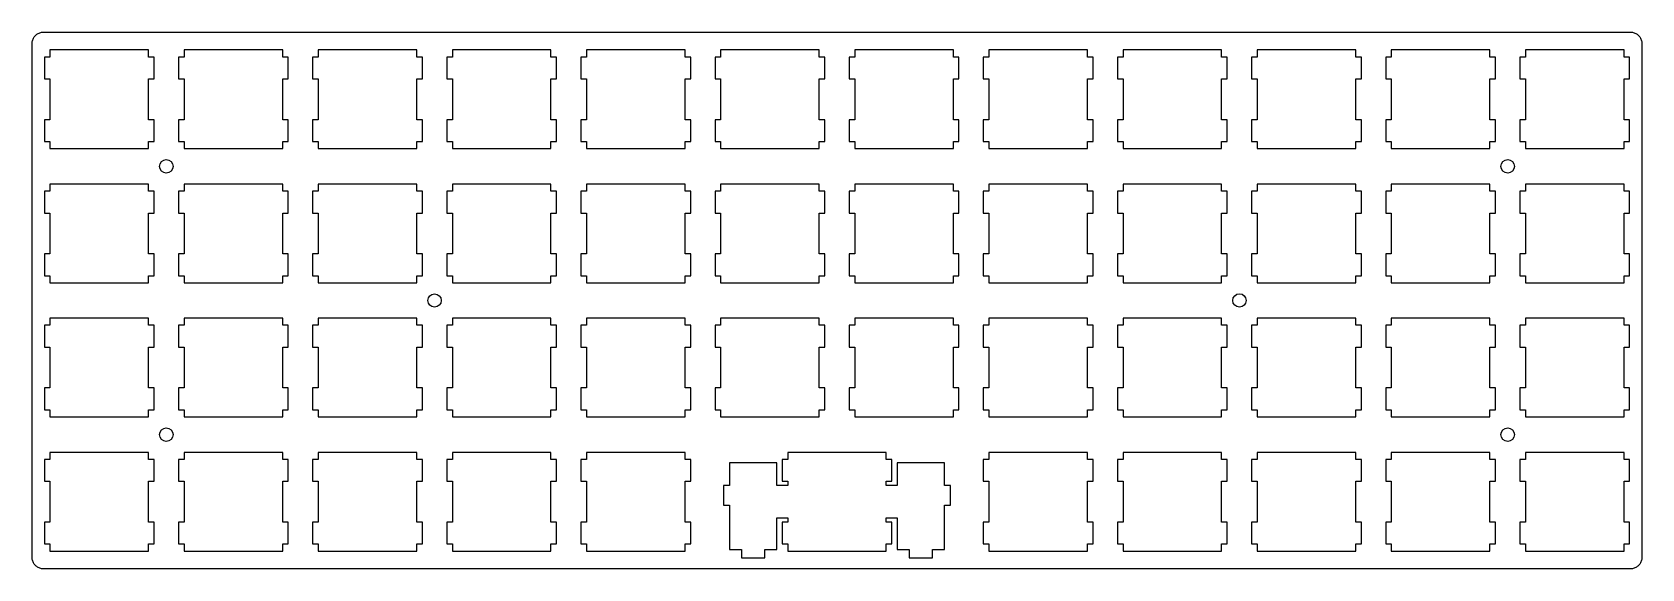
# Model space of a CAD drawing. Extents: x 0 to 229, y 0 to 76.
import ezdxf

# ---------------------------------------------------------------- set-up
doc = ezdxf.new("R2010")
doc.units = 0
doc.layers.get('0').update_dxf_attribs({"linetype": 'CONTINUOUS'})

msp = doc.modelspace()

# ---------------------------------------------------------------- linework, layer by layer
at = {"color": 0}
for p, q in [((0.172255, 75.3607), (0.214974, 75.4779)), ((0.214974, 75.4779), (0.268718, 75.5908)), ((0.268718, 75.5908), (0.327973, 75.6998)), ((0.327973, 75.6998), (0.398254, 75.8031)), ((0.398254, 75.8031), (0.475424, 75.9008)), ((0.475424, 75.9008), (0.559484, 75.9933)), ((0.559484, 75.9933), (0.651813, 76.0772)), ((0.651813, 76.0772), (0.749653, 76.1545)), ((0.749653, 76.1545), (0.853006, 76.2247)), ((0.853006, 76.2247), (0.96187, 76.284)), ((0.96187, 76.284), (1.07487, 76.3379)), ((1.07487, 76.3379), (1.192, 76.3806)), ((1.192, 76.3806), (1.31189, 76.4148)), ((1.31189, 76.4148), (1.43454, 76.4385)), ((1.43454, 76.4385), (1.55718, 76.4536)), ((1.55718, 76.4536), (1.68258, 76.4575)), ((1.68258, 76.4575), (227.109, 76.4575)), ((227.109, 76.4575), (227.233, 76.4536)), ((227.233, 76.4536), (227.357, 76.4385)), ((227.357, 76.4385), (227.48, 76.4148)), ((227.48, 76.4148), (227.6, 76.3806)), ((227.6, 76.3806), (227.717, 76.3379)), ((227.717, 76.3379), (227.83, 76.284)), ((227.83, 76.284), (227.939, 76.2247)), ((227.939, 76.2247), (228.042, 76.1545)), ((228.042, 76.1545), (228.14, 76.0772)), ((228.14, 76.0772), (228.232, 75.9933)), ((228.232, 75.9933), (228.316, 75.9008)), ((228.316, 75.9008), (228.392, 75.8031)), ((228.392, 75.8031), (228.462, 75.6998)), ((228.462, 75.6998), (228.523, 75.5908)), ((228.523, 75.5908), (228.575, 75.4779)), ((228.575, 75.4779), (228.618, 75.3607)), ((0.095085, 74.87), (0.099219, 74.9956)), ((0.095085, 1.84381), (0.095085, 74.87)), ((0.099219, 74.9956), (0.114377, 75.1184)), ((0.114377, 75.1184), (0.137804, 75.2408)), ((0.137804, 75.2408), (0.172255, 75.3607)), ((2.62103, 73.9316), (2.62103, 72.9326)), ((16.6205, 73.9316), (2.62103, 73.9316)), ((16.6205, 72.9326), (16.6205, 73.9316)), ((21.671, 73.9316), (21.671, 72.9326)), ((35.6704, 73.9316), (21.671, 73.9316)), ((35.6704, 72.9326), (35.6704, 73.9316)), ((40.7211, 73.9316), (40.7211, 72.9326)), ((54.7204, 73.9316), (40.7211, 73.9316)), ((54.7204, 72.9326), (54.7204, 73.9316)), ((59.7711, 73.9316), (59.7711, 72.9326)), ((73.7704, 73.9316), (59.7711, 73.9316)), ((73.7704, 72.9326), (73.7704, 73.9316)), ((78.8211, 73.9316), (78.8211, 72.9326)), ((92.8204, 73.9316), (78.8211, 73.9316)), ((92.8204, 72.9326), (92.8204, 73.9316)), ((97.8697, 73.9316), (97.8697, 72.9326)), ((111.869, 73.9316), (97.8697, 73.9316)), ((111.869, 72.9326), (111.869, 73.9316)), ((116.92, 73.9316), (116.92, 72.9326)), ((130.92, 73.9316), (116.92, 73.9316)), ((130.92, 72.9326), (130.92, 73.9316)), ((135.971, 73.9316), (135.971, 72.9326)), ((149.97, 73.9316), (135.971, 73.9316)), ((149.97, 72.9326), (149.97, 73.9316)), ((155.021, 73.9316), (155.021, 72.9326)), ((169.02, 73.9316), (155.021, 73.9316)), ((169.02, 72.9326), (169.02, 73.9316)), ((174.071, 73.9316), (174.071, 72.9326)), ((188.07, 73.9316), (174.071, 73.9316)), ((188.07, 72.9326), (188.07, 73.9316)), ((193.121, 73.9316), (193.121, 72.9326)), ((207.12, 73.9316), (193.121, 73.9316)), ((207.12, 72.9326), (207.12, 73.9316)), ((212.171, 73.9316), (212.171, 72.9326)), ((226.17, 73.9316), (212.171, 73.9316)), ((226.17, 72.9326), (226.17, 73.9316)), ((228.618, 75.3607), (228.652, 75.2408)), ((228.652, 75.2408), (228.677, 75.1184)), ((228.677, 75.1184), (228.691, 74.9956)), ((228.691, 74.9956), (228.696, 74.87)), ((228.696, 74.87), (228.696, 1.84381)), ((2.62103, 72.9326), (1.82039, 72.9326)), ((1.82039, 72.9326), (1.82039, 69.832)), ((17.4212, 72.9326), (16.6205, 72.9326)), ((17.4212, 69.832), (17.4212, 72.9326)), ((21.671, 72.9326), (20.8704, 72.9326)), ((20.8704, 72.9326), (20.8704, 69.832)), ((36.4712, 72.9326), (35.6704, 72.9326)), ((36.4712, 69.832), (36.4712, 72.9326)), ((40.7211, 72.9326), (39.9203, 72.9326)), ((39.9203, 72.9326), (39.9203, 69.832)), ((55.5212, 72.9326), (54.7204, 72.9326)), ((55.5212, 69.832), (55.5212, 72.9326)), ((59.7711, 72.9326), (58.9703, 72.9326)), ((58.9703, 72.9326), (58.9703, 69.832)), ((74.5712, 72.9326), (73.7704, 72.9326)), ((74.5712, 69.832), (74.5712, 72.9326)), ((78.8211, 72.9326), (78.0203, 72.9326)), ((78.0203, 72.9326), (78.0203, 69.832)), ((93.6198, 72.9326), (92.8204, 72.9326)), ((93.6198, 69.832), (93.6198, 72.9326)), ((97.8697, 72.9326), (97.0703, 72.9326)), ((97.0703, 72.9326), (97.0703, 69.832)), ((112.67, 72.9326), (111.869, 72.9326)), ((112.67, 69.832), (112.67, 72.9326)), ((116.92, 72.9326), (116.119, 72.9326)), ((116.119, 72.9326), (116.119, 69.832)), ((131.721, 72.9326), (130.92, 72.9326)), ((131.721, 69.832), (131.721, 72.9326)), ((135.971, 72.9326), (135.17, 72.9326)), ((135.17, 72.9326), (135.17, 69.832)), ((150.771, 72.9326), (149.97, 72.9326)), ((150.771, 69.832), (150.771, 72.9326)), ((155.021, 72.9326), (154.22, 72.9326)), ((154.22, 72.9326), (154.22, 69.832)), ((169.821, 72.9326), (169.02, 72.9326)), ((169.821, 69.832), (169.821, 72.9326)), ((174.071, 72.9326), (173.27, 72.9326)), ((173.27, 72.9326), (173.27, 69.832)), ((188.871, 72.9326), (188.07, 72.9326)), ((188.871, 69.832), (188.871, 72.9326)), ((193.121, 72.9326), (192.32, 72.9326)), ((192.32, 72.9326), (192.32, 69.832)), ((207.921, 72.9326), (207.12, 72.9326)), ((207.921, 69.832), (207.921, 72.9326)), ((212.171, 72.9326), (211.37, 72.9326)), ((211.37, 72.9326), (211.37, 69.832)), ((226.971, 72.9326), (226.17, 72.9326)), ((226.971, 69.832), (226.971, 72.9326)), ((1.82039, 69.832), (2.62103, 69.832)), ((2.62103, 69.832), (2.62103, 64.032)), ((16.6205, 64.032), (16.6205, 69.832)), ((16.6205, 69.832), (17.4212, 69.832)), ((20.8704, 69.832), (21.671, 69.832)), ((21.671, 69.832), (21.671, 64.032)), ((35.6704, 64.032), (35.6704, 69.832)), ((35.6704, 69.832), (36.4712, 69.832)), ((39.9203, 69.832), (40.7211, 69.832)), ((40.7211, 69.832), (40.7211, 64.032)), ((54.7204, 64.032), (54.7204, 69.832)), ((54.7204, 69.832), (55.5212, 69.832)), ((58.9703, 69.832), (59.7711, 69.832)), ((59.7711, 69.832), (59.7711, 64.032)), ((73.7704, 64.032), (73.7704, 69.832)), ((73.7704, 69.832), (74.5712, 69.832)), ((78.0203, 69.832), (78.8211, 69.832)), ((78.8211, 69.832), (78.8211, 64.032)), ((92.8204, 64.032), (92.8204, 69.832)), ((92.8204, 69.832), (93.6198, 69.832)), ((97.0703, 69.832), (97.8697, 69.832)), ((97.8697, 69.832), (97.8697, 64.032)), ((111.869, 64.032), (111.869, 69.832)), ((111.869, 69.832), (112.67, 69.832)), ((116.119, 69.832), (116.92, 69.832)), ((116.92, 69.832), (116.92, 64.032)), ((130.92, 64.032), (130.92, 69.832)), ((130.92, 69.832), (131.721, 69.832)), ((135.17, 69.832), (135.971, 69.832)), ((135.971, 69.832), (135.971, 64.032)), ((149.97, 64.032), (149.97, 69.832)), ((149.97, 69.832), (150.771, 69.832)), ((154.22, 69.832), (155.021, 69.832)), ((155.021, 69.832), (155.021, 64.032)), ((169.02, 64.032), (169.02, 69.832)), ((169.02, 69.832), (169.821, 69.832)), ((173.27, 69.832), (174.071, 69.832)), ((174.071, 69.832), (174.071, 64.032)), ((188.07, 64.032), (188.07, 69.832)), ((188.07, 69.832), (188.871, 69.832)), ((192.32, 69.832), (193.121, 69.832)), ((193.121, 69.832), (193.121, 64.032)), ((207.12, 64.032), (207.12, 69.832)), ((207.12, 69.832), (207.921, 69.832)), ((211.37, 69.832), (212.171, 69.832)), ((212.171, 69.832), (212.171, 64.032)), ((226.17, 64.032), (226.17, 69.832)), ((226.17, 69.832), (226.971, 69.832)), ((2.62103, 64.032), (1.82039, 64.032)), ((1.82039, 64.032), (1.82039, 60.9328)), ((17.4212, 64.032), (16.6205, 64.032)), ((17.4212, 60.9328), (17.4212, 64.032)), ((21.671, 64.032), (20.8704, 64.032)), ((20.8704, 64.032), (20.8704, 60.9328)), ((36.4712, 64.032), (35.6704, 64.032)), ((36.4712, 60.9328), (36.4712, 64.032)), ((40.7211, 64.032), (39.9203, 64.032)), ((39.9203, 64.032), (39.9203, 60.9328)), ((55.5212, 64.032), (54.7204, 64.032)), ((55.5212, 60.9328), (55.5212, 64.032)), ((59.7711, 64.032), (58.9703, 64.032)), ((58.9703, 64.032), (58.9703, 60.9328)), ((74.5712, 64.032), (73.7704, 64.032)), ((74.5712, 60.9328), (74.5712, 64.032)), ((78.8211, 64.032), (78.0203, 64.032)), ((78.0203, 64.032), (78.0203, 60.9328)), ((93.6198, 64.032), (92.8204, 64.032)), ((93.6198, 60.9328), (93.6198, 64.032)), ((97.8697, 64.032), (97.0703, 64.032)), ((97.0703, 64.032), (97.0703, 60.9328)), ((112.67, 64.032), (111.869, 64.032)), ((112.67, 60.9328), (112.67, 64.032)), ((116.92, 64.032), (116.119, 64.032)), ((116.119, 64.032), (116.119, 60.9328)), ((131.721, 64.032), (130.92, 64.032)), ((131.721, 60.9328), (131.721, 64.032)), ((135.971, 64.032), (135.17, 64.032)), ((135.17, 64.032), (135.17, 60.9328)), ((150.771, 64.032), (149.97, 64.032)), ((150.771, 60.9328), (150.771, 64.032)), ((155.021, 64.032), (154.22, 64.032)), ((154.22, 64.032), (154.22, 60.9328)), ((169.821, 64.032), (169.02, 64.032)), ((169.821, 60.9328), (169.821, 64.032)), ((174.071, 64.032), (173.27, 64.032)), ((173.27, 64.032), (173.27, 60.9328)), ((188.871, 64.032), (188.07, 64.032)), ((188.871, 60.9328), (188.871, 64.032)), ((193.121, 64.032), (192.32, 64.032)), ((192.32, 64.032), (192.32, 60.9328)), ((207.921, 64.032), (207.12, 64.032)), ((207.921, 60.9328), (207.921, 64.032)), ((212.171, 64.032), (211.37, 64.032)), ((211.37, 64.032), (211.37, 60.9328)), ((226.971, 64.032), (226.17, 64.032)), ((226.971, 60.9328), (226.971, 64.032)), ((1.82039, 60.9328), (2.62103, 60.9328)), ((2.62103, 60.9328), (2.62103, 59.9324)), ((2.62103, 59.9324), (16.6205, 59.9324)), ((16.6205, 59.9324), (16.6205, 60.9328)), ((16.6205, 60.9328), (17.4212, 60.9328)), ((20.8704, 60.9328), (21.671, 60.9328)), ((21.671, 60.9328), (21.671, 59.9324)), ((21.671, 59.9324), (35.6704, 59.9324)), ((35.6704, 59.9324), (35.6704, 60.9328)), ((35.6704, 60.9328), (36.4712, 60.9328)), ((39.9203, 60.9328), (40.7211, 60.9328)), ((40.7211, 60.9328), (40.7211, 59.9324)), ((40.7211, 59.9324), (54.7204, 59.9324)), ((54.7204, 59.9324), (54.7204, 60.9328)), ((54.7204, 60.9328), (55.5212, 60.9328)), ((58.9703, 60.9328), (59.7711, 60.9328)), ((59.7711, 60.9328), (59.7711, 59.9324)), ((59.7711, 59.9324), (73.7704, 59.9324)), ((73.7704, 59.9324), (73.7704, 60.9328)), ((73.7704, 60.9328), (74.5712, 60.9328)), ((78.0203, 60.9328), (78.8211, 60.9328)), ((78.8211, 60.9328), (78.8211, 59.9324)), ((78.8211, 59.9324), (92.8204, 59.9324)), ((92.8204, 59.9324), (92.8204, 60.9328)), ((92.8204, 60.9328), (93.6198, 60.9328)), ((97.0703, 60.9328), (97.8697, 60.9328)), ((97.8697, 60.9328), (97.8697, 59.9324)), ((97.8697, 59.9324), (111.869, 59.9324)), ((111.869, 59.9324), (111.869, 60.9328)), ((111.869, 60.9328), (112.67, 60.9328)), ((116.119, 60.9328), (116.92, 60.9328)), ((116.92, 60.9328), (116.92, 59.9324)), ((116.92, 59.9324), (130.92, 59.9324)), ((130.92, 59.9324), (130.92, 60.9328)), ((130.92, 60.9328), (131.721, 60.9328)), ((135.17, 60.9328), (135.971, 60.9328)), ((135.971, 60.9328), (135.971, 59.9324)), ((135.971, 59.9324), (149.97, 59.9324)), ((149.97, 59.9324), (149.97, 60.9328)), ((149.97, 60.9328), (150.771, 60.9328)), ((154.22, 60.9328), (155.021, 60.9328)), ((155.021, 60.9328), (155.021, 59.9324)), ((155.021, 59.9324), (169.02, 59.9324)), ((169.02, 59.9324), (169.02, 60.9328)), ((169.02, 60.9328), (169.821, 60.9328)), ((173.27, 60.9328), (174.071, 60.9328)), ((174.071, 60.9328), (174.071, 59.9324)), ((174.071, 59.9324), (188.07, 59.9324)), ((188.07, 59.9324), (188.07, 60.9328)), ((188.07, 60.9328), (188.871, 60.9328)), ((192.32, 60.9328), (193.121, 60.9328)), ((193.121, 60.9328), (193.121, 59.9324)), ((193.121, 59.9324), (207.12, 59.9324)), ((207.12, 59.9324), (207.12, 60.9328)), ((207.12, 60.9328), (207.921, 60.9328)), ((211.37, 60.9328), (212.171, 60.9328)), ((212.171, 60.9328), (212.171, 59.9324)), ((212.171, 59.9324), (226.17, 59.9324)), ((226.17, 59.9324), (226.17, 60.9328)), ((226.17, 60.9328), (226.971, 60.9328)), ((2.62103, 54.8816), (2.62103, 53.8826)), ((16.6205, 54.8816), (2.62103, 54.8816)), ((16.6205, 53.8826), (16.6205, 54.8816)), ((21.671, 54.8816), (21.671, 53.8826)), ((35.6704, 54.8816), (21.671, 54.8816)), ((35.6704, 53.8826), (35.6704, 54.8816)), ((40.7211, 54.8816), (40.7211, 53.8826)), ((54.7204, 54.8816), (40.7211, 54.8816)), ((54.7204, 53.8826), (54.7204, 54.8816)), ((59.7711, 54.8816), (59.7711, 53.8826)), ((73.7704, 54.8816), (59.7711, 54.8816)), ((73.7704, 53.8826), (73.7704, 54.8816)), ((78.8211, 54.8816), (78.8211, 53.8826)), ((92.8204, 54.8816), (78.8211, 54.8816)), ((92.8204, 53.8826), (92.8204, 54.8816)), ((97.8697, 54.8816), (97.8697, 53.8826)), ((111.869, 54.8816), (97.8697, 54.8816)), ((111.869, 53.8826), (111.869, 54.8816)), ((116.92, 54.8816), (116.92, 53.8826)), ((130.92, 54.8816), (116.92, 54.8816)), ((130.92, 53.8826), (130.92, 54.8816)), ((135.971, 54.8816), (135.971, 53.8826)), ((149.97, 54.8816), (135.971, 54.8816)), ((149.97, 53.8826), (149.97, 54.8816)), ((155.021, 54.8816), (155.021, 53.8826)), ((169.02, 54.8816), (155.021, 54.8816)), ((169.02, 53.8826), (169.02, 54.8816)), ((174.071, 54.8816), (174.071, 53.8826)), ((188.07, 54.8816), (174.071, 54.8816)), ((188.07, 53.8826), (188.07, 54.8816)), ((193.121, 54.8816), (193.121, 53.8826)), ((207.12, 54.8816), (193.121, 54.8816)), ((207.12, 53.8826), (207.12, 54.8816)), ((212.171, 54.8816), (212.171, 53.8826)), ((226.17, 54.8816), (212.171, 54.8816)), ((226.17, 53.8826), (226.17, 54.8816)), ((2.62103, 53.8826), (1.82039, 53.8826)), ((1.82039, 53.8826), (1.82039, 50.782)), ((17.4212, 53.8826), (16.6205, 53.8826)), ((17.4212, 50.782), (17.4212, 53.8826)), ((21.671, 53.8826), (20.8704, 53.8826)), ((20.8704, 53.8826), (20.8704, 50.782)), ((36.4712, 53.8826), (35.6704, 53.8826)), ((36.4712, 50.782), (36.4712, 53.8826)), ((40.7211, 53.8826), (39.9203, 53.8826)), ((39.9203, 53.8826), (39.9203, 50.782)), ((55.5212, 53.8826), (54.7204, 53.8826)), ((55.5212, 50.782), (55.5212, 53.8826)), ((59.7711, 53.8826), (58.9703, 53.8826)), ((58.9703, 53.8826), (58.9703, 50.782)), ((74.5712, 53.8826), (73.7704, 53.8826)), ((74.5712, 50.782), (74.5712, 53.8826)), ((78.8211, 53.8826), (78.0203, 53.8826)), ((78.0203, 53.8826), (78.0203, 50.782)), ((93.6198, 53.8826), (92.8204, 53.8826)), ((93.6198, 50.782), (93.6198, 53.8826)), ((97.8697, 53.8826), (97.0703, 53.8826)), ((97.0703, 53.8826), (97.0703, 50.782)), ((112.67, 53.8826), (111.869, 53.8826)), ((112.67, 50.782), (112.67, 53.8826)), ((116.92, 53.8826), (116.119, 53.8826)), ((116.119, 53.8826), (116.119, 50.782)), ((131.721, 53.8826), (130.92, 53.8826)), ((131.721, 50.782), (131.721, 53.8826)), ((135.971, 53.8826), (135.17, 53.8826)), ((135.17, 53.8826), (135.17, 50.782)), ((150.771, 53.8826), (149.97, 53.8826)), ((150.771, 50.782), (150.771, 53.8826)), ((155.021, 53.8826), (154.22, 53.8826)), ((154.22, 53.8826), (154.22, 50.782)), ((169.821, 53.8826), (169.02, 53.8826)), ((169.821, 50.782), (169.821, 53.8826)), ((174.071, 53.8826), (173.27, 53.8826)), ((173.27, 53.8826), (173.27, 50.782)), ((188.871, 53.8826), (188.07, 53.8826)), ((188.871, 50.782), (188.871, 53.8826)), ((193.121, 53.8826), (192.32, 53.8826)), ((192.32, 53.8826), (192.32, 50.782)), ((207.921, 53.8826), (207.12, 53.8826)), ((207.921, 50.782), (207.921, 53.8826)), ((212.171, 53.8826), (211.37, 53.8826)), ((211.37, 53.8826), (211.37, 50.782)), ((226.971, 53.8826), (226.17, 53.8826)), ((226.971, 50.782), (226.971, 53.8826)), ((1.82039, 50.782), (2.62103, 50.782)), ((2.62103, 50.782), (2.62103, 44.982)), ((16.6205, 44.982), (16.6205, 50.782)), ((16.6205, 50.782), (17.4212, 50.782)), ((20.8704, 50.782), (21.671, 50.782)), ((21.671, 50.782), (21.671, 44.982)), ((35.6704, 44.982), (35.6704, 50.782)), ((35.6704, 50.782), (36.4712, 50.782)), ((39.9203, 50.782), (40.7211, 50.782)), ((40.7211, 50.782), (40.7211, 44.982)), ((54.7204, 44.982), (54.7204, 50.782)), ((54.7204, 50.782), (55.5212, 50.782)), ((58.9703, 50.782), (59.7711, 50.782)), ((59.7711, 50.782), (59.7711, 44.982)), ((73.7704, 44.982), (73.7704, 50.782)), ((73.7704, 50.782), (74.5712, 50.782)), ((78.0203, 50.782), (78.8211, 50.782)), ((78.8211, 50.782), (78.8211, 44.982)), ((92.8204, 44.982), (92.8204, 50.782)), ((92.8204, 50.782), (93.6198, 50.782)), ((97.0703, 50.782), (97.8697, 50.782)), ((97.8697, 50.782), (97.8697, 44.982)), ((111.869, 44.982), (111.869, 50.782)), ((111.869, 50.782), (112.67, 50.782)), ((116.119, 50.782), (116.92, 50.782)), ((116.92, 50.782), (116.92, 44.982)), ((130.92, 44.982), (130.92, 50.782)), ((130.92, 50.782), (131.721, 50.782)), ((135.17, 50.782), (135.971, 50.782)), ((135.971, 50.782), (135.971, 44.982)), ((149.97, 44.982), (149.97, 50.782)), ((149.97, 50.782), (150.771, 50.782)), ((154.22, 50.782), (155.021, 50.782)), ((155.021, 50.782), (155.021, 44.982)), ((169.02, 44.982), (169.02, 50.782)), ((169.02, 50.782), (169.821, 50.782)), ((173.27, 50.782), (174.071, 50.782)), ((174.071, 50.782), (174.071, 44.982)), ((188.07, 44.982), (188.07, 50.782)), ((188.07, 50.782), (188.871, 50.782)), ((192.32, 50.782), (193.121, 50.782)), ((193.121, 50.782), (193.121, 44.982)), ((207.12, 44.982), (207.12, 50.782)), ((207.12, 50.782), (207.921, 50.782)), ((211.37, 50.782), (212.171, 50.782)), ((212.171, 50.782), (212.171, 44.982)), ((226.17, 44.982), (226.17, 50.782)), ((226.17, 50.782), (226.971, 50.782)), ((2.62103, 44.982), (1.82039, 44.982)), ((1.82039, 44.982), (1.82039, 41.8828)), ((17.4212, 44.982), (16.6205, 44.982)), ((17.4212, 41.8828), (17.4212, 44.982)), ((21.671, 44.982), (20.8704, 44.982)), ((20.8704, 44.982), (20.8704, 41.8828)), ((36.4712, 44.982), (35.6704, 44.982)), ((36.4712, 41.8828), (36.4712, 44.982)), ((40.7211, 44.982), (39.9203, 44.982)), ((39.9203, 44.982), (39.9203, 41.8828)), ((55.5212, 44.982), (54.7204, 44.982)), ((55.5212, 41.8828), (55.5212, 44.982)), ((59.7711, 44.982), (58.9703, 44.982)), ((58.9703, 44.982), (58.9703, 41.8828)), ((74.5712, 44.982), (73.7704, 44.982)), ((74.5712, 41.8828), (74.5712, 44.982)), ((78.8211, 44.982), (78.0203, 44.982)), ((78.0203, 44.982), (78.0203, 41.8828)), ((93.6198, 44.982), (92.8204, 44.982)), ((93.6198, 41.8828), (93.6198, 44.982)), ((97.8697, 44.982), (97.0703, 44.982)), ((97.0703, 44.982), (97.0703, 41.8828)), ((112.67, 44.982), (111.869, 44.982)), ((112.67, 41.8828), (112.67, 44.982)), ((116.92, 44.982), (116.119, 44.982)), ((116.119, 44.982), (116.119, 41.8828)), ((131.721, 44.982), (130.92, 44.982)), ((131.721, 41.8828), (131.721, 44.982)), ((135.971, 44.982), (135.17, 44.982)), ((135.17, 44.982), (135.17, 41.8828)), ((150.771, 44.982), (149.97, 44.982)), ((150.771, 41.8828), (150.771, 44.982)), ((155.021, 44.982), (154.22, 44.982)), ((154.22, 44.982), (154.22, 41.8828)), ((169.821, 44.982), (169.02, 44.982)), ((169.821, 41.8828), (169.821, 44.982)), ((174.071, 44.982), (173.27, 44.982)), ((173.27, 44.982), (173.27, 41.8828)), ((188.871, 44.982), (188.07, 44.982)), ((188.871, 41.8828), (188.871, 44.982)), ((193.121, 44.982), (192.32, 44.982)), ((192.32, 44.982), (192.32, 41.8828)), ((207.921, 44.982), (207.12, 44.982)), ((207.921, 41.8828), (207.921, 44.982)), ((212.171, 44.982), (211.37, 44.982)), ((211.37, 44.982), (211.37, 41.8828)), ((226.971, 44.982), (226.17, 44.982)), ((226.971, 41.8828), (226.971, 44.982)), ((1.82039, 41.8828), (2.62103, 41.8828)), ((2.62103, 41.8828), (2.62103, 40.8824)), ((16.6205, 40.8824), (16.6205, 41.8828)), ((16.6205, 41.8828), (17.4212, 41.8828)), ((20.8704, 41.8828), (21.671, 41.8828)), ((21.671, 41.8828), (21.671, 40.8824)), ((35.6704, 40.8824), (35.6704, 41.8828)), ((35.6704, 41.8828), (36.4712, 41.8828)), ((39.9203, 41.8828), (40.7211, 41.8828)), ((40.7211, 41.8828), (40.7211, 40.8824)), ((54.7204, 40.8824), (54.7204, 41.8828)), ((54.7204, 41.8828), (55.5212, 41.8828)), ((58.9703, 41.8828), (59.7711, 41.8828)), ((59.7711, 41.8828), (59.7711, 40.8824)), ((73.7704, 40.8824), (73.7704, 41.8828)), ((73.7704, 41.8828), (74.5712, 41.8828)), ((78.0203, 41.8828), (78.8211, 41.8828)), ((78.8211, 41.8828), (78.8211, 40.8824)), ((92.8204, 40.8824), (92.8204, 41.8828)), ((92.8204, 41.8828), (93.6198, 41.8828)), ((97.0703, 41.8828), (97.8697, 41.8828)), ((97.8697, 41.8828), (97.8697, 40.8824)), ((111.869, 40.8824), (111.869, 41.8828)), ((111.869, 41.8828), (112.67, 41.8828)), ((116.119, 41.8828), (116.92, 41.8828)), ((116.92, 41.8828), (116.92, 40.8824)), ((130.92, 40.8824), (130.92, 41.8828)), ((130.92, 41.8828), (131.721, 41.8828)), ((135.17, 41.8828), (135.971, 41.8828)), ((135.971, 41.8828), (135.971, 40.8824)), ((149.97, 40.8824), (149.97, 41.8828)), ((149.97, 41.8828), (150.771, 41.8828)), ((154.22, 41.8828), (155.021, 41.8828)), ((155.021, 41.8828), (155.021, 40.8824)), ((169.02, 40.8824), (169.02, 41.8828)), ((169.02, 41.8828), (169.821, 41.8828)), ((173.27, 41.8828), (174.071, 41.8828)), ((174.071, 41.8828), (174.071, 40.8824)), ((188.07, 40.8824), (188.07, 41.8828)), ((188.07, 41.8828), (188.871, 41.8828)), ((192.32, 41.8828), (193.121, 41.8828)), ((193.121, 41.8828), (193.121, 40.8824)), ((207.12, 40.8824), (207.12, 41.8828)), ((207.12, 41.8828), (207.921, 41.8828)), ((211.37, 41.8828), (212.171, 41.8828)), ((212.171, 41.8828), (212.171, 40.8824)), ((226.17, 40.8824), (226.17, 41.8828)), ((226.17, 41.8828), (226.971, 41.8828)), ((2.62103, 40.8824), (16.6205, 40.8824)), ((21.671, 40.8824), (35.6704, 40.8824)), ((40.7211, 40.8824), (54.7204, 40.8824)), ((59.7711, 40.8824), (73.7704, 40.8824)), ((78.8211, 40.8824), (92.8204, 40.8824)), ((97.8697, 40.8824), (111.869, 40.8824)), ((116.92, 40.8824), (130.92, 40.8824)), ((135.971, 40.8824), (149.97, 40.8824)), ((155.021, 40.8824), (169.02, 40.8824)), ((174.071, 40.8824), (188.07, 40.8824)), ((193.121, 40.8824), (207.12, 40.8824)), ((212.171, 40.8824), (226.17, 40.8824)), ((2.62103, 34.8327), (1.82039, 34.8327)), ((1.82039, 34.8327), (1.82039, 31.7321)), ((2.62103, 35.8316), (2.62103, 34.8327)), ((16.6205, 35.8316), (2.62103, 35.8316)), ((16.6205, 34.8327), (16.6205, 35.8316)), ((17.4212, 34.8327), (16.6205, 34.8327)), ((17.4212, 31.7321), (17.4212, 34.8327)), ((21.671, 34.8327), (20.8704, 34.8327)), ((20.8704, 34.8327), (20.8704, 31.7321)), ((21.671, 35.8316), (21.671, 34.8327)), ((35.6704, 35.8316), (21.671, 35.8316)), ((35.6704, 34.8327), (35.6704, 35.8316)), ((36.4712, 34.8327), (35.6704, 34.8327)), ((36.4712, 31.7321), (36.4712, 34.8327)), ((40.7211, 34.8327), (39.9203, 34.8327)), ((39.9203, 34.8327), (39.9203, 31.7321)), ((40.7211, 35.8316), (40.7211, 34.8327)), ((54.7204, 35.8316), (40.7211, 35.8316)), ((54.7204, 34.8327), (54.7204, 35.8316)), ((55.5212, 34.8327), (54.7204, 34.8327)), ((55.5212, 31.7321), (55.5212, 34.8327)), ((59.7711, 34.8327), (58.9703, 34.8327)), ((58.9703, 34.8327), (58.9703, 31.7321)), ((59.7711, 35.8316), (59.7711, 34.8327)), ((73.7704, 35.8316), (59.7711, 35.8316)), ((73.7704, 34.8327), (73.7704, 35.8316)), ((74.5712, 34.8327), (73.7704, 34.8327)), ((74.5712, 31.7321), (74.5712, 34.8327)), ((78.8211, 34.8327), (78.0203, 34.8327)), ((78.0203, 34.8327), (78.0203, 31.7321)), ((78.8211, 35.8316), (78.8211, 34.8327)), ((92.8204, 35.8316), (78.8211, 35.8316)), ((92.8204, 34.8327), (92.8204, 35.8316)), ((93.6198, 34.8327), (92.8204, 34.8327)), ((93.6198, 31.7321), (93.6198, 34.8327)), ((97.8697, 34.8327), (97.0703, 34.8327)), ((97.0703, 34.8327), (97.0703, 31.7321)), ((97.8697, 35.8316), (97.8697, 34.8327)), ((111.869, 35.8316), (97.8697, 35.8316)), ((111.869, 34.8327), (111.869, 35.8316)), ((112.67, 34.8327), (111.869, 34.8327)), ((112.67, 31.7321), (112.67, 34.8327)), ((116.92, 34.8327), (116.119, 34.8327)), ((116.119, 34.8327), (116.119, 31.7321)), ((116.92, 35.8316), (116.92, 34.8327)), ((130.92, 35.8316), (116.92, 35.8316)), ((130.92, 34.8327), (130.92, 35.8316)), ((131.721, 34.8327), (130.92, 34.8327)), ((131.721, 31.7321), (131.721, 34.8327)), ((135.971, 34.8327), (135.17, 34.8327)), ((135.17, 34.8327), (135.17, 31.7321)), ((135.971, 35.8316), (135.971, 34.8327)), ((149.97, 35.8316), (135.971, 35.8316)), ((149.97, 34.8327), (149.97, 35.8316)), ((150.771, 34.8327), (149.97, 34.8327)), ((150.771, 31.7321), (150.771, 34.8327)), ((155.021, 34.8327), (154.22, 34.8327)), ((154.22, 34.8327), (154.22, 31.7321)), ((155.021, 35.8316), (155.021, 34.8327)), ((169.02, 35.8316), (155.021, 35.8316)), ((169.02, 34.8327), (169.02, 35.8316)), ((169.821, 34.8327), (169.02, 34.8327)), ((169.821, 31.7321), (169.821, 34.8327)), ((174.071, 34.8327), (173.27, 34.8327)), ((173.27, 34.8327), (173.27, 31.7321)), ((174.071, 35.8316), (174.071, 34.8327)), ((188.07, 35.8316), (174.071, 35.8316)), ((188.07, 34.8327), (188.07, 35.8316)), ((188.871, 34.8327), (188.07, 34.8327)), ((188.871, 31.7321), (188.871, 34.8327)), ((193.121, 34.8327), (192.32, 34.8327)), ((192.32, 34.8327), (192.32, 31.7321)), ((193.121, 35.8316), (193.121, 34.8327)), ((207.12, 35.8316), (193.121, 35.8316)), ((207.12, 34.8327), (207.12, 35.8316)), ((207.921, 34.8327), (207.12, 34.8327)), ((207.921, 31.7321), (207.921, 34.8327)), ((212.171, 34.8327), (211.37, 34.8327)), ((211.37, 34.8327), (211.37, 31.7321)), ((212.171, 35.8316), (212.171, 34.8327)), ((226.17, 35.8316), (212.171, 35.8316)), ((226.17, 34.8327), (226.17, 35.8316)), ((226.971, 34.8327), (226.17, 34.8327)), ((226.971, 31.7321), (226.971, 34.8327)), ((1.82039, 31.7321), (2.62103, 31.7321)), ((2.62103, 31.7321), (2.62103, 25.9319)), ((16.6205, 25.9319), (16.6205, 31.7321)), ((16.6205, 31.7321), (17.4212, 31.7321)), ((20.8704, 31.7321), (21.671, 31.7321)), ((21.671, 31.7321), (21.671, 25.9319)), ((35.6704, 25.9319), (35.6704, 31.7321)), ((35.6704, 31.7321), (36.4712, 31.7321)), ((39.9203, 31.7321), (40.7211, 31.7321)), ((40.7211, 31.7321), (40.7211, 25.9319)), ((54.7204, 25.9319), (54.7204, 31.7321)), ((54.7204, 31.7321), (55.5212, 31.7321)), ((58.9703, 31.7321), (59.7711, 31.7321)), ((59.7711, 31.7321), (59.7711, 25.9319)), ((73.7704, 25.9319), (73.7704, 31.7321)), ((73.7704, 31.7321), (74.5712, 31.7321)), ((78.0203, 31.7321), (78.8211, 31.7321)), ((78.8211, 31.7321), (78.8211, 25.9319)), ((92.8204, 25.9319), (92.8204, 31.7321)), ((92.8204, 31.7321), (93.6198, 31.7321)), ((97.0703, 31.7321), (97.8697, 31.7321)), ((97.8697, 31.7321), (97.8697, 25.9319)), ((111.869, 25.9319), (111.869, 31.7321)), ((111.869, 31.7321), (112.67, 31.7321)), ((116.119, 31.7321), (116.92, 31.7321)), ((116.92, 31.7321), (116.92, 25.9319)), ((130.92, 25.9319), (130.92, 31.7321)), ((130.92, 31.7321), (131.721, 31.7321)), ((135.17, 31.7321), (135.971, 31.7321)), ((135.971, 31.7321), (135.971, 25.9319)), ((149.97, 25.9319), (149.97, 31.7321)), ((149.97, 31.7321), (150.771, 31.7321)), ((154.22, 31.7321), (155.021, 31.7321)), ((155.021, 31.7321), (155.021, 25.9319)), ((169.02, 25.9319), (169.02, 31.7321)), ((169.02, 31.7321), (169.821, 31.7321)), ((173.27, 31.7321), (174.071, 31.7321)), ((174.071, 31.7321), (174.071, 25.9319)), ((188.07, 25.9319), (188.07, 31.7321)), ((188.07, 31.7321), (188.871, 31.7321)), ((192.32, 31.7321), (193.121, 31.7321)), ((193.121, 31.7321), (193.121, 25.9319)), ((207.12, 25.9319), (207.12, 31.7321)), ((207.12, 31.7321), (207.921, 31.7321)), ((211.37, 31.7321), (212.171, 31.7321)), ((212.171, 31.7321), (212.171, 25.9319)), ((226.17, 25.9319), (226.17, 31.7321)), ((226.17, 31.7321), (226.971, 31.7321)), ((2.62103, 25.9319), (1.82039, 25.9319)), ((1.82039, 25.9319), (1.82039, 22.8327)), ((17.4212, 25.9319), (16.6205, 25.9319)), ((17.4212, 22.8327), (17.4212, 25.9319)), ((21.671, 25.9319), (20.8704, 25.9319)), ((20.8704, 25.9319), (20.8704, 22.8327)), ((36.4712, 25.9319), (35.6704, 25.9319)), ((36.4712, 22.8327), (36.4712, 25.9319)), ((40.7211, 25.9319), (39.9203, 25.9319)), ((39.9203, 25.9319), (39.9203, 22.8327)), ((55.5212, 25.9319), (54.7204, 25.9319)), ((55.5212, 22.8327), (55.5212, 25.9319)), ((59.7711, 25.9319), (58.9703, 25.9319)), ((58.9703, 25.9319), (58.9703, 22.8327)), ((74.5712, 25.9319), (73.7704, 25.9319)), ((74.5712, 22.8327), (74.5712, 25.9319)), ((78.8211, 25.9319), (78.0203, 25.9319)), ((78.0203, 25.9319), (78.0203, 22.8327)), ((93.6198, 25.9319), (92.8204, 25.9319)), ((93.6198, 22.8327), (93.6198, 25.9319)), ((97.8697, 25.9319), (97.0703, 25.9319)), ((97.0703, 25.9319), (97.0703, 22.8327)), ((112.67, 25.9319), (111.869, 25.9319)), ((112.67, 22.8327), (112.67, 25.9319)), ((116.92, 25.9319), (116.119, 25.9319)), ((116.119, 25.9319), (116.119, 22.8327)), ((131.721, 25.9319), (130.92, 25.9319)), ((131.721, 22.8327), (131.721, 25.9319)), ((135.971, 25.9319), (135.17, 25.9319)), ((135.17, 25.9319), (135.17, 22.8327)), ((150.771, 25.9319), (149.97, 25.9319)), ((150.771, 22.8327), (150.771, 25.9319)), ((155.021, 25.9319), (154.22, 25.9319)), ((154.22, 25.9319), (154.22, 22.8327)), ((169.821, 25.9319), (169.02, 25.9319)), ((169.821, 22.8327), (169.821, 25.9319)), ((174.071, 25.9319), (173.27, 25.9319)), ((173.27, 25.9319), (173.27, 22.8327)), ((188.871, 25.9319), (188.07, 25.9319)), ((188.871, 22.8327), (188.871, 25.9319)), ((193.121, 25.9319), (192.32, 25.9319)), ((192.32, 25.9319), (192.32, 22.8327)), ((207.921, 25.9319), (207.12, 25.9319)), ((207.921, 22.8327), (207.921, 25.9319)), ((212.171, 25.9319), (211.37, 25.9319)), ((211.37, 25.9319), (211.37, 22.8327)), ((226.971, 25.9319), (226.17, 25.9319)), ((226.971, 22.8327), (226.971, 25.9319)), ((1.82039, 22.8327), (2.62103, 22.8327)), ((2.62103, 22.8327), (2.62103, 21.8323)), ((2.62103, 21.8323), (16.6205, 21.8323)), ((16.6205, 21.8323), (16.6205, 22.8327)), ((16.6205, 22.8327), (17.4212, 22.8327)), ((20.8704, 22.8327), (21.671, 22.8327)), ((21.671, 22.8327), (21.671, 21.8323)), ((21.671, 21.8323), (35.6704, 21.8323)), ((35.6704, 21.8323), (35.6704, 22.8327)), ((35.6704, 22.8327), (36.4712, 22.8327)), ((39.9203, 22.8327), (40.7211, 22.8327)), ((40.7211, 22.8327), (40.7211, 21.8323)), ((40.7211, 21.8323), (54.7204, 21.8323)), ((54.7204, 21.8323), (54.7204, 22.8327)), ((54.7204, 22.8327), (55.5212, 22.8327)), ((58.9703, 22.8327), (59.7711, 22.8327)), ((59.7711, 22.8327), (59.7711, 21.8323)), ((59.7711, 21.8323), (73.7704, 21.8323)), ((73.7704, 21.8323), (73.7704, 22.8327)), ((73.7704, 22.8327), (74.5712, 22.8327)), ((78.0203, 22.8327), (78.8211, 22.8327)), ((78.8211, 22.8327), (78.8211, 21.8323)), ((78.8211, 21.8323), (92.8204, 21.8323)), ((92.8204, 21.8323), (92.8204, 22.8327)), ((92.8204, 22.8327), (93.6198, 22.8327)), ((97.0703, 22.8327), (97.8697, 22.8327)), ((97.8697, 22.8327), (97.8697, 21.8323)), ((97.8697, 21.8323), (111.869, 21.8323)), ((111.869, 21.8323), (111.869, 22.8327)), ((111.869, 22.8327), (112.67, 22.8327)), ((116.119, 22.8327), (116.92, 22.8327)), ((116.92, 22.8327), (116.92, 21.8323)), ((116.92, 21.8323), (130.92, 21.8323)), ((130.92, 21.8323), (130.92, 22.8327)), ((130.92, 22.8327), (131.721, 22.8327)), ((135.17, 22.8327), (135.971, 22.8327)), ((135.971, 22.8327), (135.971, 21.8323)), ((135.971, 21.8323), (149.97, 21.8323)), ((149.97, 21.8323), (149.97, 22.8327)), ((149.97, 22.8327), (150.771, 22.8327)), ((154.22, 22.8327), (155.021, 22.8327)), ((155.021, 22.8327), (155.021, 21.8323)), ((155.021, 21.8323), (169.02, 21.8323)), ((169.02, 21.8323), (169.02, 22.8327)), ((169.02, 22.8327), (169.821, 22.8327)), ((173.27, 22.8327), (174.071, 22.8327)), ((174.071, 22.8327), (174.071, 21.8323)), ((174.071, 21.8323), (188.07, 21.8323)), ((188.07, 21.8323), (188.07, 22.8327)), ((188.07, 22.8327), (188.871, 22.8327)), ((192.32, 22.8327), (193.121, 22.8327)), ((193.121, 22.8327), (193.121, 21.8323)), ((193.121, 21.8323), (207.12, 21.8323)), ((207.12, 21.8323), (207.12, 22.8327)), ((207.12, 22.8327), (207.921, 22.8327)), ((211.37, 22.8327), (212.171, 22.8327)), ((212.171, 22.8327), (212.171, 21.8323)), ((212.171, 21.8323), (226.17, 21.8323)), ((226.17, 21.8323), (226.17, 22.8327)), ((226.17, 22.8327), (226.971, 22.8327)), ((2.62103, 16.7817), (2.62103, 15.7827)), ((16.6205, 16.7817), (2.62103, 16.7817)), ((16.6205, 15.7827), (16.6205, 16.7817)), ((21.671, 16.7817), (21.671, 15.7827)), ((35.6704, 16.7817), (21.671, 16.7817)), ((35.6704, 15.7827), (35.6704, 16.7817)), ((40.7211, 16.7817), (40.7211, 15.7827)), ((54.7204, 16.7817), (40.7211, 16.7817)), ((54.7204, 15.7827), (54.7204, 16.7817)), ((59.7711, 16.7817), (59.7711, 15.7827)), ((73.7704, 16.7817), (59.7711, 16.7817)), ((73.7704, 15.7827), (73.7704, 16.7817)), ((78.8211, 16.7817), (78.8211, 15.7827)), ((92.8204, 16.7817), (78.8211, 16.7817)), ((92.8204, 15.7827), (92.8204, 16.7817)), ((107.396, 16.7817), (107.396, 15.7827)), ((121.395, 16.7817), (107.396, 16.7817)), ((121.395, 15.7827), (121.395, 16.7817)), ((135.971, 16.7817), (135.971, 15.7827)), ((149.97, 16.7817), (135.971, 16.7817)), ((149.97, 15.7827), (149.97, 16.7817)), ((155.021, 16.7817), (155.021, 15.7827)), ((169.02, 16.7817), (155.021, 16.7817)), ((169.02, 15.7827), (169.02, 16.7817)), ((174.071, 16.7817), (174.071, 15.7827)), ((188.07, 16.7817), (174.071, 16.7817)), ((188.07, 15.7827), (188.07, 16.7817)), ((193.121, 16.7817), (193.121, 15.7827)), ((207.12, 16.7817), (193.121, 16.7817)), ((207.12, 15.7827), (207.12, 16.7817)), ((212.171, 16.7817), (212.171, 15.7827)), ((226.17, 16.7817), (212.171, 16.7817)), ((226.17, 15.7827), (226.17, 16.7817)), ((2.62103, 15.7827), (1.82039, 15.7827)), ((1.82039, 15.7827), (1.82039, 12.6835)), ((17.4212, 15.7827), (16.6205, 15.7827)), ((17.4212, 12.6835), (17.4212, 15.7827)), ((21.671, 15.7827), (20.8704, 15.7827)), ((20.8704, 15.7827), (20.8704, 12.6835)), ((36.4712, 15.7827), (35.6704, 15.7827)), ((36.4712, 12.6835), (36.4712, 15.7827)), ((40.7211, 15.7827), (39.9203, 15.7827)), ((39.9203, 15.7827), (39.9203, 12.6835)), ((55.5212, 15.7827), (54.7204, 15.7827)), ((55.5212, 12.6835), (55.5212, 15.7827)), ((59.7711, 15.7827), (58.9703, 15.7827)), ((58.9703, 15.7827), (58.9703, 12.6835)), ((74.5712, 15.7827), (73.7704, 15.7827)), ((74.5712, 12.6835), (74.5712, 15.7827)), ((78.8211, 15.7827), (78.0203, 15.7827)), ((78.0203, 15.7827), (78.0203, 12.6835)), ((93.6198, 15.7827), (92.8204, 15.7827)), ((93.6198, 12.6835), (93.6198, 15.7827)), ((105.869, 15.3128), (99.1196, 15.3128)), ((99.1196, 15.3128), (99.1196, 12.0826)), ((105.869, 12.0826), (105.869, 15.3128)), ((107.396, 15.7827), (106.595, 15.7827)), ((106.595, 15.7827), (106.595, 12.6835)), ((122.196, 15.7827), (121.395, 15.7827)), ((122.196, 12.6835), (122.196, 15.7827)), ((129.671, 15.3128), (122.921, 15.3128)), ((122.921, 15.3128), (122.921, 12.0826)), ((129.671, 12.0826), (129.671, 15.3128)), ((135.971, 15.7827), (135.17, 15.7827)), ((135.17, 15.7827), (135.17, 12.6835)), ((150.771, 15.7827), (149.97, 15.7827)), ((150.771, 12.6835), (150.771, 15.7827)), ((155.021, 15.7827), (154.22, 15.7827)), ((154.22, 15.7827), (154.22, 12.6835)), ((169.821, 15.7827), (169.02, 15.7827)), ((169.821, 12.6835), (169.821, 15.7827)), ((174.071, 15.7827), (173.27, 15.7827)), ((173.27, 15.7827), (173.27, 12.6835)), ((188.871, 15.7827), (188.07, 15.7827)), ((188.871, 12.6835), (188.871, 15.7827)), ((193.121, 15.7827), (192.32, 15.7827)), ((192.32, 15.7827), (192.32, 12.6835)), ((207.921, 15.7827), (207.12, 15.7827)), ((207.921, 12.6835), (207.921, 15.7827)), ((212.171, 15.7827), (211.37, 15.7827)), ((211.37, 15.7827), (211.37, 12.6835)), ((226.971, 15.7827), (226.17, 15.7827)), ((226.971, 12.6835), (226.971, 15.7827)), ((1.82039, 12.6835), (2.62103, 12.6835)), ((2.62103, 12.6835), (2.62103, 6.88192)), ((16.6205, 6.88192), (16.6205, 12.6835)), ((16.6205, 12.6835), (17.4212, 12.6835)), ((20.8704, 12.6835), (21.671, 12.6835)), ((21.671, 12.6835), (21.671, 6.88192)), ((35.6704, 6.88192), (35.6704, 12.6835)), ((35.6704, 12.6835), (36.4712, 12.6835)), ((39.9203, 12.6835), (40.7211, 12.6835)), ((40.7211, 12.6835), (40.7211, 6.88192)), ((54.7204, 6.88192), (54.7204, 12.6835)), ((54.7204, 12.6835), (55.5212, 12.6835)), ((58.9703, 12.6835), (59.7711, 12.6835)), ((59.7711, 12.6835), (59.7711, 6.88192)), ((73.7704, 6.88192), (73.7704, 12.6835)), ((73.7704, 12.6835), (74.5712, 12.6835)), ((78.0203, 12.6835), (78.8211, 12.6835)), ((78.8211, 12.6835), (78.8211, 6.88192)), ((92.8204, 6.88192), (92.8204, 12.6835)), ((92.8204, 12.6835), (93.6198, 12.6835)), ((99.1196, 12.0826), (98.2941, 12.0826)), ((98.2941, 12.0826), (98.2941, 9.28247)), ((107.396, 12.0826), (105.869, 12.0826)), ((106.595, 12.6835), (107.396, 12.6835)), ((107.396, 12.6835), (107.396, 12.0826)), ((121.395, 12.0826), (121.395, 12.6835)), ((121.395, 12.6835), (122.196, 12.6835)), ((122.921, 12.0826), (121.395, 12.0826)), ((130.496, 12.0826), (129.671, 12.0826)), ((130.496, 9.28247), (130.496, 12.0826)), ((135.17, 12.6835), (135.971, 12.6835)), ((135.971, 12.6835), (135.971, 6.88192)), ((149.97, 6.88192), (149.97, 12.6835)), ((149.97, 12.6835), (150.771, 12.6835)), ((154.22, 12.6835), (155.021, 12.6835)), ((155.021, 12.6835), (155.021, 6.88192)), ((169.02, 6.88192), (169.02, 12.6835)), ((169.02, 12.6835), (169.821, 12.6835)), ((173.27, 12.6835), (174.071, 12.6835)), ((174.071, 12.6835), (174.071, 6.88192)), ((188.07, 6.88192), (188.07, 12.6835)), ((188.07, 12.6835), (188.871, 12.6835)), ((192.32, 12.6835), (193.121, 12.6835)), ((193.121, 12.6835), (193.121, 6.88192)), ((207.12, 6.88192), (207.12, 12.6835)), ((207.12, 12.6835), (207.921, 12.6835)), ((211.37, 12.6835), (212.171, 12.6835)), ((212.171, 12.6835), (212.171, 6.88192)), ((226.17, 6.88192), (226.17, 12.6835)), ((226.17, 12.6835), (226.971, 12.6835)), ((98.2941, 9.28247), (99.1196, 9.28247)), ((99.1196, 9.28247), (99.1196, 3.01239)), ((129.671, 3.01239), (129.671, 9.28247)), ((129.671, 9.28247), (130.496, 9.28247)), ((2.62103, 6.88192), (1.82039, 6.88192)), ((1.82039, 6.88192), (1.82039, 3.78273)), ((17.4212, 6.88192), (16.6205, 6.88192)), ((17.4212, 3.78273), (17.4212, 6.88192)), ((21.671, 6.88192), (20.8704, 6.88192)), ((20.8704, 6.88192), (20.8704, 3.78273)), ((36.4712, 6.88192), (35.6704, 6.88192)), ((36.4712, 3.78273), (36.4712, 6.88192)), ((40.7211, 6.88192), (39.9203, 6.88192)), ((39.9203, 6.88192), (39.9203, 3.78273)), ((55.5212, 6.88192), (54.7204, 6.88192)), ((55.5212, 3.78273), (55.5212, 6.88192)), ((59.7711, 6.88192), (58.9703, 6.88192)), ((58.9703, 6.88192), (58.9703, 3.78273)), ((74.5712, 6.88192), (73.7704, 6.88192)), ((74.5712, 3.78273), (74.5712, 6.88192)), ((78.8211, 6.88192), (78.0203, 6.88192)), ((78.0203, 6.88192), (78.0203, 3.78273)), ((93.6198, 6.88192), (92.8204, 6.88192)), ((93.6198, 3.78273), (93.6198, 6.88192)), ((105.869, 3.01239), (105.869, 7.48273)), ((105.869, 7.48273), (107.396, 7.48273)), ((107.396, 6.88192), (106.595, 6.88192)), ((106.595, 6.88192), (106.595, 3.78273)), ((107.396, 7.48273), (107.396, 6.88192)), ((121.395, 6.88192), (121.395, 7.48273)), ((121.395, 7.48273), (122.921, 7.48273)), ((122.196, 6.88192), (121.395, 6.88192)), ((122.196, 3.78273), (122.196, 6.88192)), ((122.921, 7.48273), (122.921, 3.01239)), ((135.971, 6.88192), (135.17, 6.88192)), ((135.17, 6.88192), (135.17, 3.78273)), ((150.771, 6.88192), (149.97, 6.88192)), ((150.771, 3.78273), (150.771, 6.88192)), ((155.021, 6.88192), (154.22, 6.88192)), ((154.22, 6.88192), (154.22, 3.78273)), ((169.821, 6.88192), (169.02, 6.88192)), ((169.821, 3.78273), (169.821, 6.88192)), ((174.071, 6.88192), (173.27, 6.88192)), ((173.27, 6.88192), (173.27, 3.78273)), ((188.871, 6.88192), (188.07, 6.88192)), ((188.871, 3.78273), (188.871, 6.88192)), ((193.121, 6.88192), (192.32, 6.88192)), ((192.32, 6.88192), (192.32, 3.78273)), ((207.921, 6.88192), (207.12, 6.88192)), ((207.921, 3.78273), (207.921, 6.88192)), ((212.171, 6.88192), (211.37, 6.88192)), ((211.37, 6.88192), (211.37, 3.78273)), ((226.971, 6.88192), (226.17, 6.88192)), ((226.971, 3.78273), (226.971, 6.88192)), ((1.82039, 3.78273), (2.62103, 3.78273)), ((2.62103, 3.78273), (2.62103, 2.78226)), ((2.62103, 2.78226), (16.6205, 2.78226)), ((16.6205, 2.78226), (16.6205, 3.78273)), ((16.6205, 3.78273), (17.4212, 3.78273)), ((20.8704, 3.78273), (21.671, 3.78273)), ((21.671, 3.78273), (21.671, 2.78226)), ((21.671, 2.78226), (35.6704, 2.78226)), ((35.6704, 2.78226), (35.6704, 3.78273)), ((35.6704, 3.78273), (36.4712, 3.78273)), ((39.9203, 3.78273), (40.7211, 3.78273)), ((40.7211, 3.78273), (40.7211, 2.78226)), ((40.7211, 2.78226), (54.7204, 2.78226)), ((54.7204, 2.78226), (54.7204, 3.78273)), ((54.7204, 3.78273), (55.5212, 3.78273)), ((58.9703, 3.78273), (59.7711, 3.78273)), ((59.7711, 3.78273), (59.7711, 2.78226)), ((59.7711, 2.78226), (73.7704, 2.78226)), ((73.7704, 2.78226), (73.7704, 3.78273)), ((73.7704, 3.78273), (74.5712, 3.78273)), ((78.0203, 3.78273), (78.8211, 3.78273)), ((78.8211, 3.78273), (78.8211, 2.78226)), ((78.8211, 2.78226), (92.8204, 2.78226)), ((92.8204, 2.78226), (92.8204, 3.78273)), ((92.8204, 3.78273), (93.6198, 3.78273)), ((99.1196, 3.01239), (100.845, 3.01239)), ((100.845, 3.01239), (100.845, 1.81212)), ((104.145, 1.81212), (104.145, 3.01239)), ((104.145, 3.01239), (105.869, 3.01239)), ((106.595, 3.78273), (107.396, 3.78273)), ((107.396, 3.78273), (107.396, 2.78226)), ((107.396, 2.78226), (121.395, 2.78226)), ((121.395, 2.78226), (121.395, 3.78273)), ((121.395, 3.78273), (122.196, 3.78273)), ((122.921, 3.01239), (124.645, 3.01239)), ((124.645, 3.01239), (124.645, 1.81212)), ((127.945, 1.81212), (127.945, 3.01239)), ((127.945, 3.01239), (129.671, 3.01239)), ((135.17, 3.78273), (135.971, 3.78273)), ((135.971, 3.78273), (135.971, 2.78226)), ((135.971, 2.78226), (149.97, 2.78226)), ((149.97, 2.78226), (149.97, 3.78273)), ((149.97, 3.78273), (150.771, 3.78273)), ((154.22, 3.78273), (155.021, 3.78273)), ((155.021, 3.78273), (155.021, 2.78226)), ((155.021, 2.78226), (169.02, 2.78226)), ((169.02, 2.78226), (169.02, 3.78273)), ((169.02, 3.78273), (169.821, 3.78273)), ((173.27, 3.78273), (174.071, 3.78273)), ((174.071, 3.78273), (174.071, 2.78226)), ((174.071, 2.78226), (188.07, 2.78226)), ((188.07, 2.78226), (188.07, 3.78273)), ((188.07, 3.78273), (188.871, 3.78273)), ((192.32, 3.78273), (193.121, 3.78273)), ((193.121, 3.78273), (193.121, 2.78226)), ((193.121, 2.78226), (207.12, 2.78226)), ((207.12, 2.78226), (207.12, 3.78273)), ((207.12, 3.78273), (207.921, 3.78273)), ((211.37, 3.78273), (212.171, 3.78273)), ((212.171, 3.78273), (212.171, 2.78226)), ((212.171, 2.78226), (226.17, 2.78226)), ((226.17, 2.78226), (226.17, 3.78273)), ((226.17, 3.78273), (226.971, 3.78273)), ((0.099219, 1.71979), (0.095085, 1.84381)), ((0.114377, 1.59577), (0.099219, 1.71979)), ((0.137804, 1.47312), (0.114377, 1.59577)), ((0.172255, 1.35323), (0.137804, 1.47312)), ((0.214974, 1.2361), (0.172255, 1.35323)), ((0.268718, 1.1231), (0.214974, 1.2361)), ((0.327973, 1.01424), (0.268718, 1.1231)), ((0.398254, 0.910883), (0.327973, 1.01424)), ((0.475424, 0.813043), (0.398254, 0.910883)), ((0.559484, 0.720714), (0.475424, 0.813043)), ((0.651813, 0.636655), (0.559484, 0.720714)), ((0.749653, 0.56086), (0.651813, 0.636655)), ((0.853006, 0.490583), (0.749653, 0.56086)), ((0.96187, 0.429948), (0.853006, 0.490583)), ((1.07487, 0.377582), (0.96187, 0.429948)), ((1.192, 0.334863), (1.07487, 0.377582)), ((1.31189, 0.300412), (1.192, 0.334863)), ((1.43454, 0.275608), (1.31189, 0.300412)), ((1.55718, 0.261827), (1.43454, 0.275608)), ((1.68258, 0.256315), (1.55718, 0.261827)), ((227.109, 0.257693), (1.68258, 0.256315)), ((100.845, 1.81212), (104.145, 1.81212)), ((124.645, 1.81212), (127.945, 1.81212)), ((227.233, 0.261827), (227.109, 0.257693)), ((227.357, 0.275608), (227.233, 0.261827)), ((227.48, 0.300412), (227.357, 0.275608)), ((227.6, 0.334863), (227.48, 0.300412)), ((227.717, 0.377582), (227.6, 0.334863)), ((227.83, 0.429948), (227.717, 0.377582)), ((227.939, 0.490583), (227.83, 0.429948)), ((228.042, 0.56086), (227.939, 0.490583)), ((228.14, 0.636655), (228.042, 0.56086)), ((228.232, 0.720714), (228.14, 0.636655)), ((228.316, 0.813043), (228.232, 0.720714)), ((228.392, 0.910883), (228.316, 0.813043)), ((228.462, 1.01424), (228.392, 0.910883)), ((228.523, 1.1231), (228.462, 1.01424)), ((228.575, 1.2361), (228.523, 1.1231)), ((228.618, 1.35323), (228.575, 1.2361)), ((228.652, 1.47312), (228.618, 1.35323)), ((228.677, 1.59577), (228.652, 1.47312)), ((228.691, 1.71979), (228.677, 1.59577)), ((228.696, 1.84381), (228.691, 1.71979))]:
    msp.add_line(p, q, dxfattribs=at)
at = {"linetype": 'CONTINUOUS'}
for centre in [(19.1458, 57.407), (209.6455, 57.407), (57.24575, 38.356905), (171.5455, 38.357355), (19.1458, 19.307), (209.6455, 19.307)]:
    msp.add_circle(centre, 0.95, dxfattribs=at)

doc.saveas('drawing.dxf')
